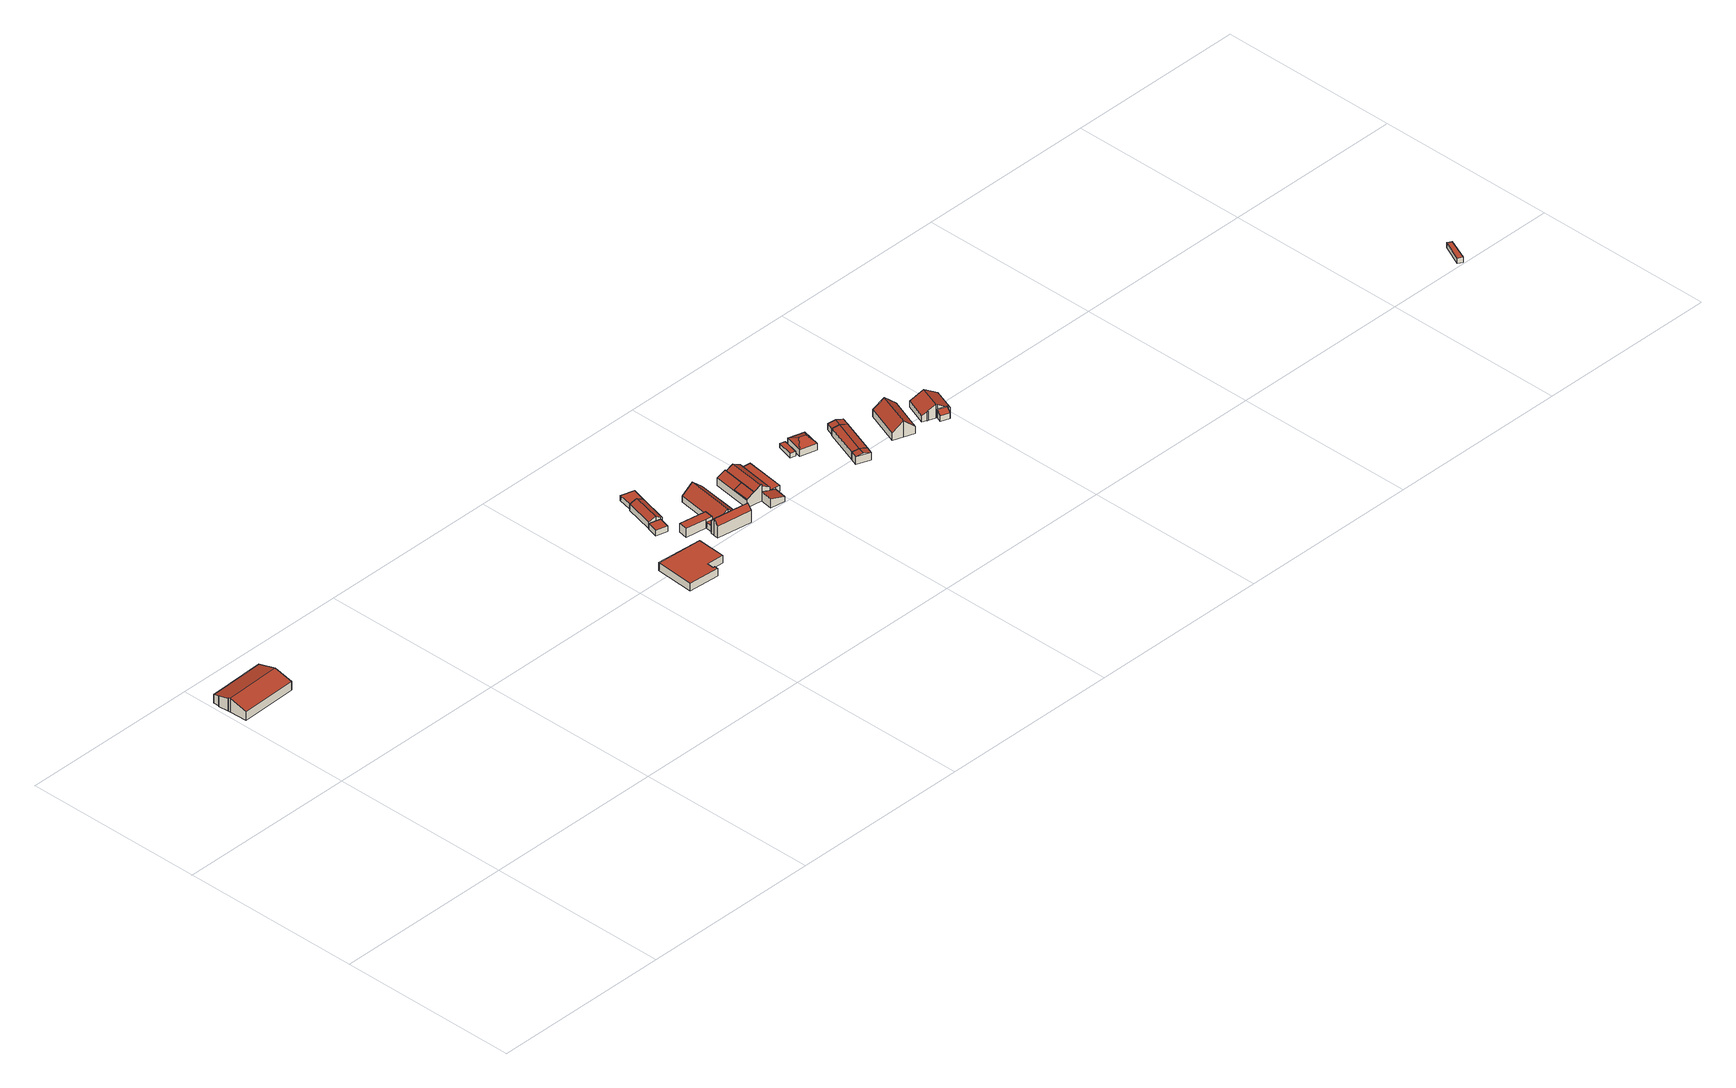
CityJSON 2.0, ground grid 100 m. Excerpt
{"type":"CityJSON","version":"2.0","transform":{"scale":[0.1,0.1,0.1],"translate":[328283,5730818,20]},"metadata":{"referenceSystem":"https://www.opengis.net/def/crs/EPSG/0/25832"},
"CityObjects":{
"building1":{"type":"Building","attributes":{"Geometrietyp2DReferenz":"3000","Gemeindeschluessel":"05170048","function":"31001_2729","roofType":"3100","measuredHeight":7.66},"address":[{"country":"Germany","locality":"Wesel","thoroughfareNumber":"15","thoroughfareName":"Böckersche Straße"}],"geometry":[{"type":"Solid","lod":"2","boundaries":[[[[0,1,2,3]],[[4,5,1,0]],[[6,7,5,4]],[[8,9,7,6]],[[10,11,9,8]],[[12,13,11,10]],[[14,15,13,12]],[[16,17,15,14]],[[18,19,17,16]],[[3,2,19,18]],[[18,16,14,3]],[[12,10,8,6,4,0,3,14]],[[1,5,7,9,11,13,15,17,19,2]]]],"semantics":{"surfaces":[{"type":"WallSurface"},{"type":"RoofSurface"},{"type":"GroundSurface"}],"values":[[0,0,0,0,0,0,0,0,0,0,1,1,2]]}}]},
"building2":{"type":"Building","attributes":{"Geometrietyp2DReferenz":"3000","Gemeindeschluessel":"05170048","function":"31001_2720","roofType":"1000","measuredHeight":4.54},"address":[{"country":"Germany","locality":"Wesel","thoroughfareNumber":"16","thoroughfareName":"Böckersche Straße"}],"geometry":[{"type":"Solid","lod":"2","boundaries":[[[[20,21,22,23]],[[24,25,21,20]],[[26,27,25,24]],[[28,29,27,26]],[[30,31,29,28]],[[32,33,31,30]],[[34,35,33,32]],[[23,22,35,34]],[[32,30,28,26,24,20,23,34]],[[21,25,27,29,31,33,35,22]]]],"semantics":{"surfaces":[{"type":"WallSurface"},{"type":"RoofSurface"},{"type":"GroundSurface"}],"values":[[0,0,0,0,0,0,0,0,1,2]]}}]},
"building3":{"type":"Building","attributes":{"Geometrietyp2DReferenz":"3000","Gemeindeschluessel":"05170048","function":"31001_2463","roofType":"1000","measuredHeight":3.28},"address":[{"country":"Germany","locality":"Wesel","thoroughfareNumber":"16","thoroughfareName":"Böckersche Straße"}],"geometry":[{"type":"Solid","lod":"2","boundaries":[[[[36,37,38,39]],[[40,41,37,36]],[[42,43,41,40]],[[39,38,43,42]],[[40,36,39,42]],[[37,41,43,38]]]],"semantics":{"surfaces":[{"type":"WallSurface"},{"type":"RoofSurface"},{"type":"GroundSurface"}],"values":[[0,0,0,0,1,2]]}}]},
"building4":{"type":"Building","attributes":{"Geometrietyp2DReferenz":"3000","Gemeindeschluessel":"05170048","function":"31001_2720","roofType":"3100","measuredHeight":5.53},"address":[{"country":"Germany","locality":"Wesel","thoroughfareNumber":"16","thoroughfareName":"Böckersche Straße"}],"geometry":[{"type":"Solid","lod":"2","boundaries":[[[[44,45,46,47]],[[48,49,45,44]],[[50,51,49,48]],[[52,53,51,50]],[[54,55,53,52]],[[56,57,55,54]],[[47,46,57,56]],[[48,44,47,50]],[[56,54,52,50,47]],[[45,49,51,53,55,57,46]]]],"semantics":{"surfaces":[{"type":"WallSurface"},{"type":"RoofSurface"},{"type":"GroundSurface"}],"values":[[0,0,0,0,0,0,0,1,1,2]]}}]},
"building5":{"type":"Building","attributes":{"Geometrietyp2DReferenz":"3000","Gemeindeschluessel":"05170048","function":"31001_2720","roofType":"1000","measuredHeight":5.07},"address":[{"country":"Germany","locality":"Wesel","thoroughfareNumber":"16","thoroughfareName":"Böckersche Straße"}],"geometry":[{"type":"Solid","lod":"2","boundaries":[[[[58,59,60,61]],[[62,63,59,58]],[[64,65,63,62]],[[66,67,65,64]],[[61,60,67,66]],[[64,62,58,61,66]],[[59,63,65,67,60]]]],"semantics":{"surfaces":[{"type":"WallSurface"},{"type":"RoofSurface"},{"type":"GroundSurface"}],"values":[[0,0,0,0,0,1,2]]}}]},
"building6":{"type":"Building","attributes":{"Geometrietyp2DReferenz":"3000","Gemeindeschluessel":"05170048","function":"31001_2720","roofType":"1000","measuredHeight":2.92},"address":[{"country":"Germany","locality":"Wesel","thoroughfareNumber":"16","thoroughfareName":"Böckersche Straße"}],"geometry":[{"type":"Solid","lod":"2","boundaries":[[[[68,69,70,71]],[[52,72,69,68]],[[48,73,72,52]],[[71,70,73,48]],[[52,68,71,48]],[[69,72,73,70]]]],"semantics":{"surfaces":[{"type":"WallSurface"},{"type":"RoofSurface"},{"type":"GroundSurface"}],"values":[[0,0,0,0,1,2]]}}]},
"building7":{"type":"Building","attributes":{"name":"Fustenhof","Geometrietyp2DReferenz":"3000","Gemeindeschluessel":"05170048","function":"31001_1210","roofType":"3100","measuredHeight":9.64},"address":[{"country":"Germany","locality":"Wesel","thoroughfareNumber":"16","thoroughfareName":"Böckersche Straße"}],"geometry":[{"type":"Solid","lod":"2","boundaries":[[[[74,75,76,77]],[[78,79,75,74]],[[80,81,79,78]],[[82,83,81,80]],[[84,85,83,82]],[[86,87,85,84]],[[88,89,87,86]],[[77,76,89,88]],[[84,82,80,78,74,86]],[[77,88,86,74]],[[75,79,81,83,85,87,89,76]]]],"semantics":{"surfaces":[{"type":"WallSurface"},{"type":"RoofSurface"},{"type":"GroundSurface"}],"values":[[0,0,0,0,0,0,0,0,1,1,2]]}}]},
"building8":{"type":"Building","attributes":{"Gemeindeschluessel":"05170048","Geometrietyp2DReferenz":"3000","function":"31001_2720"},"address":[{"country":"Germany","locality":"Wesel","thoroughfareNumber":"16","thoroughfareName":"Böckersche Straße"}],"children":["building8-1","building8-2"]},
"building8-1":{"type":"BuildingPart","attributes":{"roofType":"3100","measuredHeight":8.78},"parents":["building8"],"geometry":[{"type":"Solid","lod":"2","boundaries":[[[[90,91,92,93]],[[94,95,96,97]],[[98,99,95,94]],[[100,101,99,98]],[[102,103,101,100]],[[104,105,103,102]],[[93,92,105,104]],[[98,94,97,90,93,100]],[[104,102,100,93]],[[91,96,95,99,101,103,105,92]],[[97,96,91,90]]]],"semantics":{"surfaces":[{"type":"WallSurface"},{"type":"RoofSurface"},{"type":"GroundSurface"},{"type":"ClosureSurface"}],"values":[[0,0,0,0,0,0,0,1,1,2,3]]}}]},
"building8-2":{"type":"BuildingPart","attributes":{"roofType":"1000","measuredHeight":3.52},"parents":["building8"],"geometry":[{"type":"Solid","lod":"2","boundaries":[[[[106,107,108,109]],[[97,96,107,106]],[[109,108,91,90]],[[97,106,109,90]],[[107,96,91,108]],[[90,91,96,97]]]],"semantics":{"surfaces":[{"type":"WallSurface"},{"type":"RoofSurface"},{"type":"GroundSurface"},{"type":"ClosureSurface"}],"values":[[0,0,0,1,2,3]]}}]},
"building9":{"type":"Building","attributes":{"Geometrietyp2DReferenz":"3000","Gemeindeschluessel":"05170048","function":"31001_2720","roofType":"2100","measuredHeight":6.99},"address":[{"country":"Germany","locality":"Wesel","thoroughfareNumber":"16","thoroughfareName":"Böckersche Straße"}],"geometry":[{"type":"Solid","lod":"2","boundaries":[[[[110,111,112,113]],[[114,115,111,110]],[[116,117,115,114]],[[113,112,117,116]],[[114,110,113,116]],[[111,115,117,112]]]],"semantics":{"surfaces":[{"type":"WallSurface"},{"type":"RoofSurface"},{"type":"GroundSurface"}],"values":[[0,0,0,0,1,2]]}}]},
"building10":{"type":"Building","attributes":{"Geometrietyp2DReferenz":"3000","Gemeindeschluessel":"05170048","function":"31001_2720","roofType":"2100","measuredHeight":9.49},"address":[{"country":"Germany","locality":"Wesel","thoroughfareNumber":"16","thoroughfareName":"Böckersche Straße"}],"geometry":[{"type":"Solid","lod":"2","boundaries":[[[[118,119,120,121]],[[122,123,119,118]],[[124,125,123,122]],[[113,126,125,124]],[[127,128,126,113]],[[114,129,128,127]],[[130,131,129,114]],[[132,133,131,130]],[[121,120,133,132]],[[130,114,127,113,124,122,118,121,132]],[[119,123,125,126,128,129,131,133,120]]]],"semantics":{"surfaces":[{"type":"WallSurface"},{"type":"RoofSurface"},{"type":"GroundSurface"}],"values":[[0,0,0,0,0,0,0,0,0,1,2]]}}]},
"building11":{"type":"Building","attributes":{"Geometrietyp2DReferenz":"3000","Gemeindeschluessel":"05170048","function":"31001_2720","roofType":"2100","measuredHeight":5.42},"address":[{"country":"Germany","locality":"Wesel","thoroughfareNumber":"16","thoroughfareName":"Böckersche Straße"}],"geometry":[{"type":"Solid","lod":"2","boundaries":[[[[134,135,136,137]],[[138,139,135,134]],[[140,141,139,138]],[[142,143,141,140]],[[144,145,143,142]],[[146,147,145,144]],[[137,136,147,146]],[[144,142,140,138,134,137,146]],[[135,139,141,143,145,147,136]]]],"semantics":{"surfaces":[{"type":"WallSurface"},{"type":"RoofSurface"},{"type":"GroundSurface"}],"values":[[0,0,0,0,0,0,0,1,2]]}}]},
"building12":{"type":"Building","attributes":{"Geometrietyp2DReferenz":"3000","Gemeindeschluessel":"05170048","function":"31001_2720","roofType":"3100","measuredHeight":8.18},"address":[{"country":"Germany","locality":"Wesel","thoroughfareNumber":"16","thoroughfareName":"Böckersche Straße"}],"geometry":[{"type":"Solid","lod":"2","boundaries":[[[[148,149,150,151]],[[152,153,149,148]],[[154,115,153,152]],[[155,111,115,154]],[[156,157,111,155]],[[158,159,157,156]],[[160,161,159,158]],[[162,163,161,160]],[[151,150,163,162]],[[156,155,154,152,148,158]],[[151,162,160,158,148]],[[149,153,115,111,157,159,161,163,150]]]],"semantics":{"surfaces":[{"type":"WallSurface"},{"type":"RoofSurface"},{"type":"GroundSurface"}],"values":[[0,0,0,0,0,0,0,0,0,1,1,2]]}}]},
"building13":{"type":"Building","attributes":{"Geometrietyp2DReferenz":"3000","Gemeindeschluessel":"05170048","function":"31001_2720","roofType":"1000","measuredHeight":3.36},"address":[{"country":"Germany","locality":"Wesel","thoroughfareNumber":"16","thoroughfareName":"Böckersche Straße"}],"geometry":[{"type":"Solid","lod":"2","boundaries":[[[[164,165,166,167]],[[168,169,165,164]],[[170,171,169,168]],[[172,173,171,170]],[[167,166,173,172]],[[170,168,164,167,172]],[[165,169,171,173,166]]]],"semantics":{"surfaces":[{"type":"WallSurface"},{"type":"RoofSurface"},{"type":"GroundSurface"}],"values":[[0,0,0,0,0,1,2]]}}]},
"building14":{"type":"Building","attributes":{"Geometrietyp2DReferenz":"3000","Gemeindeschluessel":"05170048","function":"31001_2463","roofType":"1000","measuredHeight":2.51},"address":[{"country":"Germany","locality":"Wesel","thoroughfareNumber":"17a","thoroughfareName":"Böckersche Straße"}],"geometry":[{"type":"Solid","lod":"2","boundaries":[[[[174,175,176,177]],[[178,179,175,174]],[[180,181,179,178]],[[177,176,181,180]],[[178,174,177,180]],[[175,179,181,176]]]],"semantics":{"surfaces":[{"type":"WallSurface"},{"type":"RoofSurface"},{"type":"GroundSurface"}],"values":[[0,0,0,0,1,2]]}}]},
"building15":{"type":"Building","attributes":{"Geometrietyp2DReferenz":"3000","Gemeindeschluessel":"05170048","function":"31001_1010","roofType":"3200","measuredHeight":6.43},"address":[{"country":"Germany","locality":"Wesel","thoroughfareNumber":"17a","thoroughfareName":"Böckersche Straße"}],"geometry":[{"type":"Solid","lod":"2","boundaries":[[[[182,183,184,185]],[[186,187,183,182]],[[188,189,187,186]],[[185,184,189,188]],[[182,190,186]],[[188,191,185]],[[185,191,190,182]],[[186,190,191,188]],[[183,187,189,184]]]],"semantics":{"surfaces":[{"type":"WallSurface"},{"type":"RoofSurface"},{"type":"GroundSurface"}],"values":[[0,0,0,0,1,1,1,1,2]]}}]},
"building16":{"type":"Building","attributes":{"Geometrietyp2DReferenz":"3000","Gemeindeschluessel":"05170048","function":"31001_2723","roofType":"3100","measuredHeight":5.19},"address":[{"country":"Germany","locality":"Wesel","thoroughfareNumber":"17","thoroughfareName":"Böckersche Straße"}],"geometry":[{"type":"Solid","lod":"2","boundaries":[[[[192,193,194,195]],[[196,197,193,192]],[[198,199,197,196]],[[195,194,199,198]],[[192,200,196]],[[198,201,195]],[[195,201,200,192]],[[196,200,201,198]],[[193,197,199,194]]]],"semantics":{"surfaces":[{"type":"WallSurface"},{"type":"RoofSurface"},{"type":"GroundSurface"}],"values":[[0,0,0,0,0,0,1,1,2]]}}]},
"building17":{"type":"Building","attributes":{"Geometrietyp2DReferenz":"3000","Gemeindeschluessel":"05170048","function":"31001_2723","roofType":"3100","measuredHeight":5.1},"address":[{"country":"Germany","locality":"Wesel","thoroughfareNumber":"17","thoroughfareName":"Böckersche Straße"}],"geometry":[{"type":"Solid","lod":"2","boundaries":[[[[195,202,203,204]],[[198,205,202,195]],[[206,207,205,198]],[[204,203,207,206]],[[195,201,198]],[[206,208,204]],[[204,208,201,195]],[[198,201,208,206]],[[202,205,207,203]]]],"semantics":{"surfaces":[{"type":"WallSurface"},{"type":"RoofSurface"},{"type":"GroundSurface"}],"values":[[0,0,0,0,0,0,1,1,2]]}}]},
"building18":{"type":"Building","attributes":{"Geometrietyp2DReferenz":"3000","Gemeindeschluessel":"05170048","function":"31001_2723","roofType":"3100","measuredHeight":4.31},"address":[{"country":"Germany","locality":"Wesel","thoroughfareNumber":"17","thoroughfareName":"Böckersche Straße"}],"geometry":[{"type":"Solid","lod":"2","boundaries":[[[[204,209,210,211]],[[206,212,209,204]],[[213,214,212,206]],[[211,210,214,213]],[[204,208,206]],[[213,215,211]],[[211,215,208,204]],[[206,208,215,213]],[[209,212,214,210]]]],"semantics":{"surfaces":[{"type":"WallSurface"},{"type":"RoofSurface"},{"type":"GroundSurface"}],"values":[[0,0,0,0,0,0,1,1,2]]}}]},
"building19":{"type":"Building","attributes":{"Geometrietyp2DReferenz":"3000","Gemeindeschluessel":"05170048","function":"31001_1010","roofType":"3100","measuredHeight":9.14},"address":[{"country":"Germany","locality":"Wesel","thoroughfareNumber":"17","thoroughfareName":"Böckersche Straße"}],"geometry":[{"type":"Solid","lod":"2","boundaries":[[[[216,217,218,219]],[[220,221,217,216]],[[222,223,221,220]],[[224,225,223,222]],[[226,227,225,224]],[[228,229,227,226]],[[219,218,229,228]],[[219,228,226,224,216]],[[222,220,216,224]],[[217,221,223,225,227,229,218]]]],"semantics":{"surfaces":[{"type":"WallSurface"},{"type":"RoofSurface"},{"type":"GroundSurface"}],"values":[[0,0,0,0,0,0,0,1,1,2]]}}]},
"building20":{"type":"Building","attributes":{"Geometrietyp2DReferenz":"3000","Gemeindeschluessel":"05170048","function":"31001_2723","roofType":"2100","measuredHeight":4.84},"address":[{"country":"Germany","locality":"Wesel","thoroughfareNumber":"17","thoroughfareName":"Böckersche Straße"}],"geometry":[{"type":"Solid","lod":"2","boundaries":[[[[230,231,232,233]],[[234,235,231,230]],[[236,237,235,234]],[[233,232,237,236]],[[234,230,233,236]],[[231,235,237,232]]]],"semantics":{"surfaces":[{"type":"WallSurface"},{"type":"RoofSurface"},{"type":"GroundSurface"}],"values":[[0,0,0,0,1,2]]}}]},
"building21":{"type":"Building","attributes":{"Geometrietyp2DReferenz":"3000","Gemeindeschluessel":"05170048","function":"31001_2723","roofType":"3100","measuredHeight":7.74},"address":[{"country":"Germany","locality":"Wesel","thoroughfareNumber":"17","thoroughfareName":"Böckersche Straße"}],"geometry":[{"type":"Solid","lod":"2","boundaries":[[[[238,239,240,241]],[[242,243,239,238]],[[244,245,243,242]],[[246,247,245,244]],[[248,249,247,246]],[[250,251,249,248]],[[252,253,251,250]],[[254,255,253,252]],[[256,257,255,254]],[[258,259,257,256]],[[260,261,259,258]],[[241,240,261,260]],[[241,260,258,256,254,238]],[[252,250,248,246,244,242,238,254]],[[239,243,245,247,249,251,253,255,257,259,261,240]]]],"semantics":{"surfaces":[{"type":"WallSurface"},{"type":"RoofSurface"},{"type":"GroundSurface"}],"values":[[0,0,0,0,0,0,0,0,0,0,0,0,1,1,2]]}}]},
"building22":{"type":"Building","attributes":{"Geometrietyp2DReferenz":"3000","Gemeindeschluessel":"05170048","function":"51009_1610","roofType":"1000","measuredHeight":2.96},"geometry":[{"type":"Solid","lod":"2","boundaries":[[[[262,263,264,265]],[[266,267,263,262]],[[268,269,267,266]],[[265,264,269,268]],[[266,262,265,268]],[[263,267,269,264]]]],"semantics":{"surfaces":[{"type":"WallSurface"},{"type":"RoofSurface"},{"type":"GroundSurface"}],"values":[[0,0,0,0,1,2]]}}]}
},
"vertices":[
[8,1726,102],[8,1726,28],[9,1716,28],[9,1716,105],[6,1726,102],[6,1726,28],[4,1783,86],[4,1783,28],[8,1783,86],[8,1783,28],[6,1817,77],[6,1817,28],[320,1828,77],[320,1828,28],[323,1727,105],[323,1727,28],[327,1627,77],[327,1627,28],[12,1616,77],[12,1616,28],
[2443,1042,45],[2443,1042,0],[2189,1059,0],[2189,1059,45],[2433,885,45],[2433,885,0],[2338,890,45],[2338,890,0],[2335,853,45],[2335,853,0],[2345,853,45],[2345,853,0],[2344,832,45],[2344,832,0],[2173,844,45],[2173,844,0],
[2417,1220,51],[2417,1220,18],[2433,1280,18],[2433,1280,51],[2354,1237,51],[2354,1237,18],[2371,1297,51],[2371,1297,18],
[2371,1297,56],[2371,1297,20],[2407,1287,20],[2407,1287,75],[2413,1458,56],[2413,1458,20],[2449,1448,75],[2449,1448,20],[2485,1439,56],[2485,1439,20],[2442,1277,56],[2442,1277,20],[2433,1280,61],[2433,1280,20],
[2458,1184,62],[2458,1184,11],[2450,1134,11],[2450,1134,62],[2607,1160,62],[2607,1160,11],[2600,1110,62],[2600,1110,11],[2566,1115,62],[2566,1115,11],
[2506,1515,56],[2506,1515,27],[2432,1535,27],[2432,1535,56],[2485,1439,27],[2413,1458,27],
[2552,1052,106],[2552,1052,10],[2548,1027,10],[2548,1027,77],[2556,1076,77],[2556,1076,10],[2560,1076,77],[2560,1076,10],[2714,1056,74],[2714,1056,10],[2751,1049,77],[2751,1049,10],[2747,1023,106],[2747,1023,10],[2743,997,77],[2743,997,10],
[2594,1072,48],[2594,1072,13],[2654,1064,13],[2654,1064,101],[2607,1160,48],[2607,1160,13],[2600,1110,13],[2600,1110,48],[2633,1333,48],[2633,1333,13],[2692,1325,101],[2692,1325,13],[2751,1318,48],[2751,1318,13],[2714,1056,48],[2714,1056,13],
[2566,1115,48],[2566,1115,13],[2560,1076,13],[2560,1076,48],
[2866,1177,81],[2866,1177,11],[2824,1185,11],[2824,1185,56],[2853,1084,80],[2853,1084,11],[2811,1090,56],[2811,1090,11],
[2840,1308,54],[2840,1308,10],[2807,1089,10],[2807,1089,54],[2885,1300,80],[2885,1300,10],[2866,1177,80],[2866,1177,10],[2824,1185,10],[2811,1090,57],[2811,1090,10],[2853,1084,10],[2895,1078,105],[2895,1078,10],[2895,1075,105],[2895,1075,10],
[2895,1075,63],[2895,1075,9],[2884,1009,9],[2884,1009,63],[2895,1078,63],[2895,1078,9],[2943,1071,48],[2943,1071,9],[2943,1073,48],[2943,1073,9],[2978,1067,38],[2978,1067,9],[2966,997,38],[2966,997,9],
[2898,1078,93],[2898,1078,11],[2943,1071,11],[2943,1071,67],[2895,1078,92],[2895,1078,11],[2853,1084,67],[2866,1177,67],[2885,1300,67],[2885,1300,11],[2930,1294,93],[2930,1294,11],[2975,1289,67],[2975,1289,11],[2943,1073,67],[2943,1073,11],
[3034,1281,47],[3034,1281,13],[2975,1289,13],[2975,1289,47],[3004,1064,47],[3004,1064,13],[2978,1067,47],[2978,1067,13],[2943,1073,47],[2943,1073,13],
[3267,1280,47],[3267,1280,22],[3239,1288,22],[3239,1288,47],[3244,1192,47],[3244,1192,22],[3215,1200,47],[3215,1200,22],
[3374,1256,56],[3374,1256,19],[3284,1280,19],[3284,1280,56],[3347,1153,56],[3347,1153,19],[3257,1177,56],[3257,1177,19],[3335,1211,83],[3296,1222,83],
[3478,934,47],[3478,934,4],[3493,973,4],[3493,973,47],[3403,961,47],[3403,961,4],[3418,1001,47],[3418,1001,4],[3441,947,56],[3455,987,56],
[3493,973,5],[3563,1165,5],[3563,1165,47],[3418,1001,5],[3488,1193,47],[3488,1193,5],[3525,1179,56],
[3563,1165,13],[3578,1205,13],[3578,1205,47],[3488,1193,13],[3503,1233,47],[3503,1233,13],[3540,1219,56],
[3705,942,100],[3705,942,9],[3761,921,9],[3761,921,49],[3649,963,49],[3649,963,9],[3720,1154,49],[3720,1154,9],[3776,1133,100],[3776,1133,9],[3833,1113,49],[3833,1113,9],[3788,992,49],[3788,992,9],
[3963,893,34],[3963,893,2],[3974,922,2],[3974,922,51],[3915,910,34],[3915,910,2],[3926,939,51],[3926,939,2],
[3921,941,80],[3921,941,3],[3926,939,3],[3926,939,77],[3881,956,55],[3881,956,3],[3880,953,55],[3880,953,3],[3876,955,53],[3876,955,3],[3877,957,53],[3877,957,3],[3852,966,37],[3852,966,3],[3898,1089,37],[3898,1089,3],[3966,1064,80],[3966,1064,3],[4035,1039,37],[4035,1039,3],[3990,916,37],[3990,916,3],[3974,922,47],[3974,922,3],
[6462,2,36],[6462,2,7],[6513,122,7],[6513,122,36],[6435,14,36],[6435,14,7],[6491,135,36],[6491,135,7]
]}
